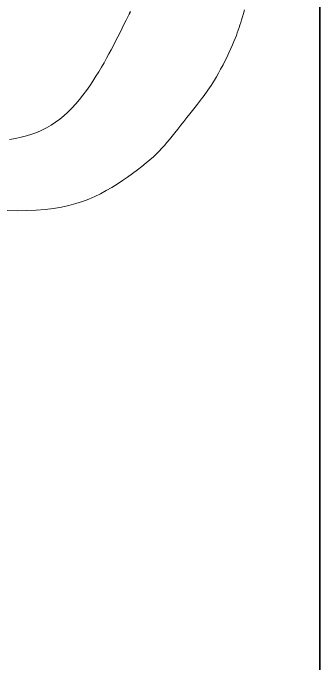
# Model space of a CAD drawing. Header units: inches. Extents: x 50.5 to 85.9, y 49.8 to 74.1.
# Drawn here: x 66.806 to 67.24, y 68.062 to 68.982 of the extents above; entities that cross this region are included whole.
import ezdxf

# ---------------------------------------------------------------- set-up
doc = ezdxf.new("R2010")
doc.units = ezdxf.units.IN
doc.header["$MEASUREMENT"] = 0
doc.layers.add('A-FURNITURE', color=7, linetype='Continuous', lineweight=20)
doc.layers.add('A-WALL-FULL-EXTR', color=7, linetype='Continuous', lineweight=35)

# ---------------------------------------------------------------- blocks, each defined once
blk = doc.blocks.new('A$C0A122CAD')
at = {"color": 7}
for points in [[(-87.799, 66.835), (-88.462, 66.83), (-89.054, 66.818), (-89.583, 66.799), (-90.057, 66.774), (-90.484, 66.744), (-90.871, 66.71), (-91.226, 66.672), (-91.557, 66.632), (-91.872, 66.59), (-92.179, 66.546), (-92.486, 66.498), (-92.801, 66.445), (-93.132, 66.386), (-93.487, 66.321), (-93.874, 66.247), (-94.301, 66.164)], [(-88.167, 66.835), (-87.504, 66.83), (-86.912, 66.818), (-86.383, 66.799), (-85.909, 66.774), (-85.482, 66.744), (-85.095, 66.71), (-84.74, 66.672), (-84.409, 66.632), (-84.094, 66.59), (-83.787, 66.546), (-83.48, 66.498), (-83.165, 66.445), (-82.834, 66.386), (-82.479, 66.321), (-82.092, 66.247), (-81.665, 66.164), (-81.192, 66.071), (-80.682, 65.97), (-80.146, 65.863), (-79.593, 65.751), (-79.036, 65.637), (-78.484, 65.523), (-77.948, 65.411), (-77.44, 65.303), (-76.966, 65.2), (-76.52, 65.098), (-76.092, 64.992), (-75.671, 64.878), (-75.248, 64.751), (-74.812, 64.607), (-74.353, 64.44), (-73.86, 64.245), (-73.327, 64.02), (-72.758, 63.766), (-72.16, 63.484), (-71.541, 63.177), (-70.908, 62.847), (-70.267, 62.496), (-69.627, 62.127), (-68.995, 61.742), (-68.377, 61.342), (-67.772, 60.922), (-67.179, 60.474), (-66.596, 59.991), (-66.021, 59.468), (-65.453, 58.896), (-64.891, 58.27), (-64.332, 57.582), (-63.776, 56.827), (-63.225, 56.006), (-62.683, 55.124), (-62.152, 54.182), (-61.636, 53.184), (-61.138, 52.132)], [(-88.17, 54.484), (-87.926, 54.48), (-87.799, 54.475)], [(-68.596, 48.654), (-69.009, 49.222), (-69.43, 49.752), (-69.862, 50.246), (-70.306, 50.706), (-70.766, 51.132), (-71.243, 51.525), (-71.738, 51.888), (-72.251, 52.22), (-72.782, 52.524), (-73.333, 52.8), (-73.903, 53.049), (-74.492, 53.273), (-75.102, 53.472), (-75.731, 53.649), (-76.376, 53.803), (-77.031, 53.936), (-77.691, 54.051), (-78.351, 54.148), (-79.005, 54.229), (-79.65, 54.296), (-80.279, 54.349), (-80.888, 54.391), (-81.481, 54.422), (-82.061, 54.444), (-82.63, 54.46), (-83.194, 54.469), (-83.754, 54.475), (-84.315, 54.478), (-84.881, 54.479), (-85.451, 54.481), (-86.011, 54.483), (-86.543, 54.485), (-87.03, 54.486), (-87.453, 54.486), (-87.796, 54.484), (-88.04, 54.48)]]:
    blk.add_lwpolyline(points, dxfattribs=at)

msp = doc.modelspace()

# ---------------------------------------------------------------- linework, layer by layer
at = {"layer": 'A-WALL-FULL-EXTR', "linetype": 'Continuous'}
msp.add_line((67.24016, 66.5743), (67.24016, 72.5743), dxfattribs=at)

# ---------------------------------------------------------------- block references
at = {"layer": 'A-FURNITURE', "color": 7, "linetype": 'Continuous', "xscale": 0.01219900759473968, "yscale": 0.01219900759473968, "zscale": 0.01219900759473968, "rotation": 243.1140636737459}
msp.add_blockref('A$C0A122CAD', (65.89319, 68.32503), dxfattribs=at)

doc.saveas('drawing.dxf')
